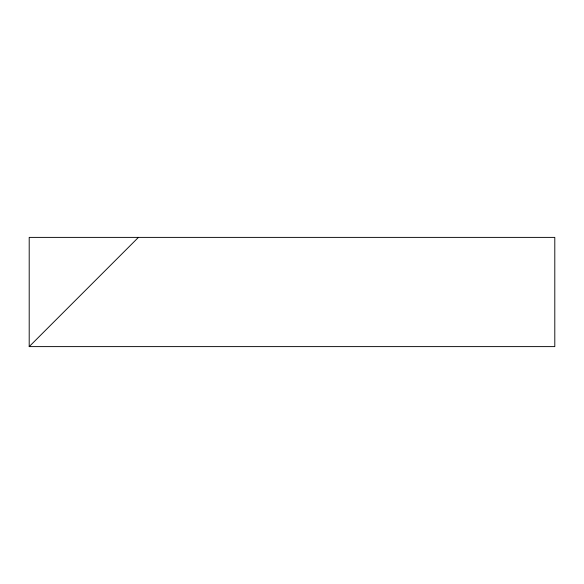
<?xml version="1.0" encoding="UTF-8"?>
<svg xmlns="http://www.w3.org/2000/svg" width="584" height="584" viewBox="0 0 584 584"><rect width="100%" height="100%" fill="white"/><g stroke="black" fill="none" stroke-linecap="round" stroke-linejoin="round"><path stroke-width="0.88" d="M29.2 346.611L554.8 346.611L554.8 237.389L29.2 237.389L29.2 346.611L138.43 237.389"/></g></svg>
